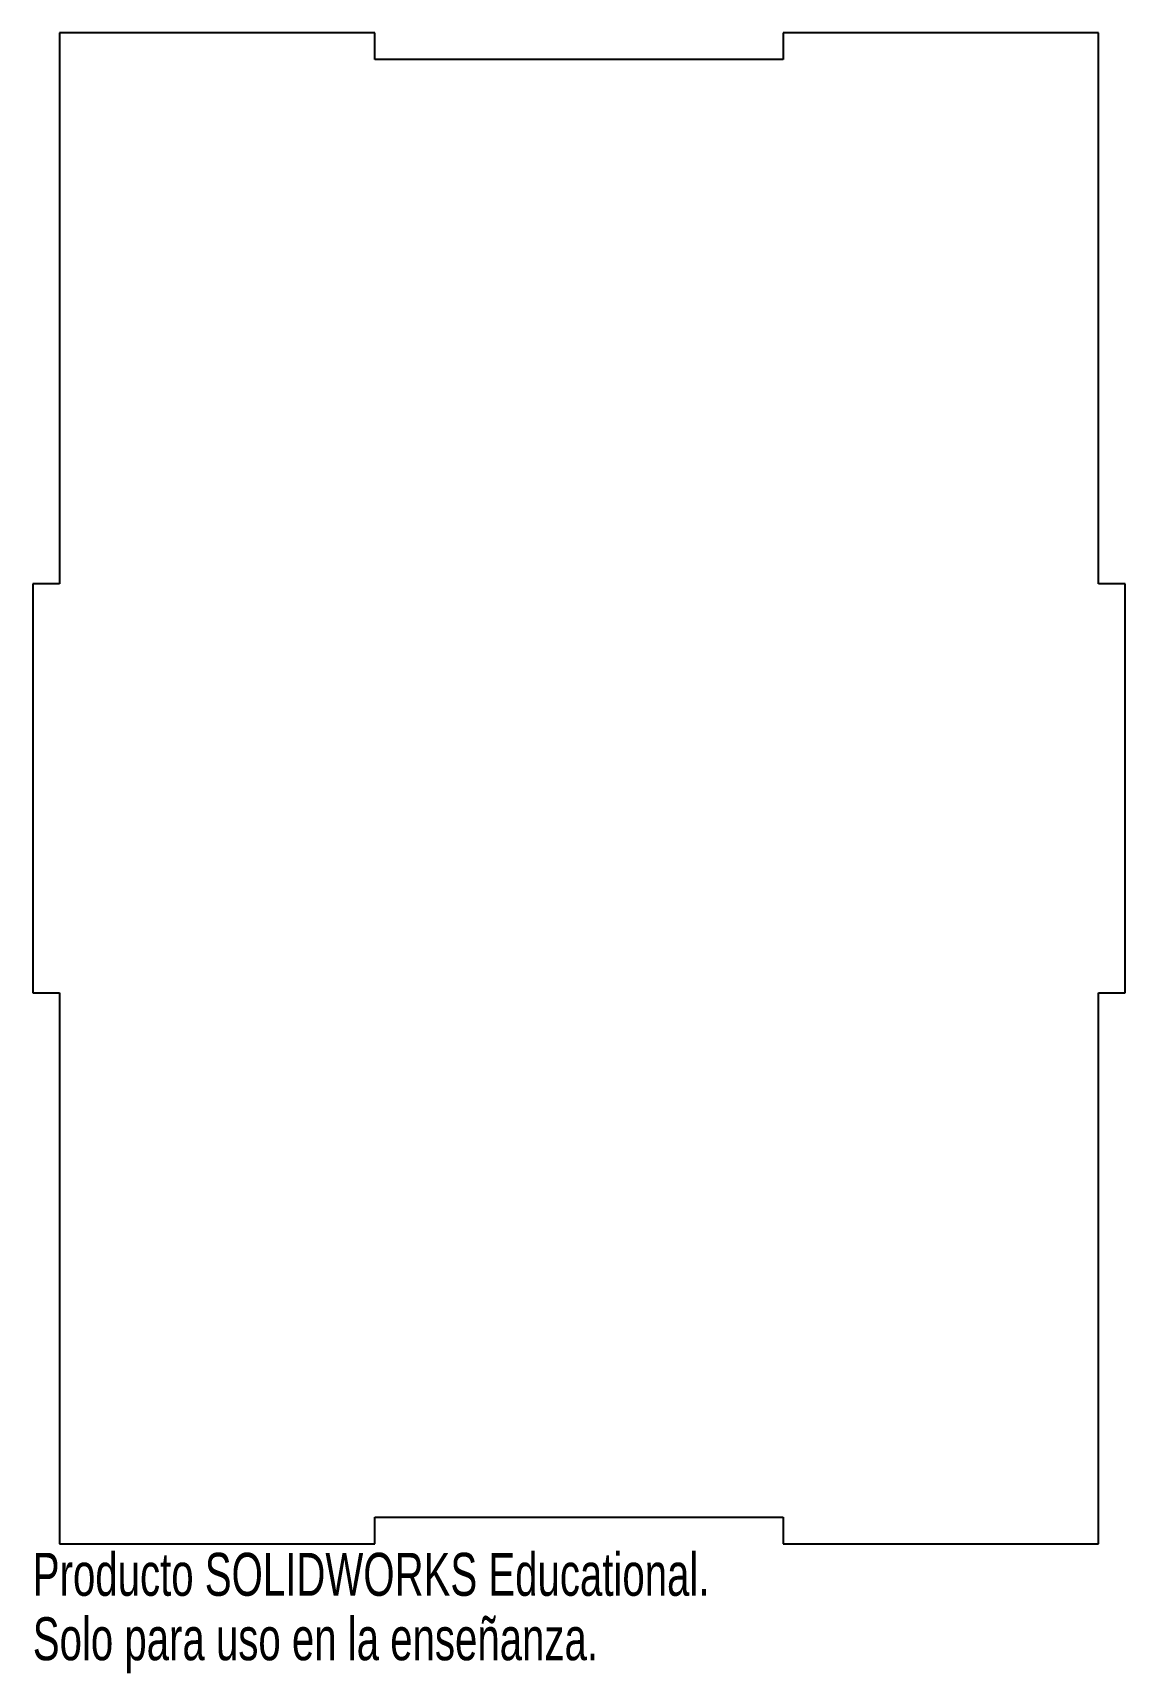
# Model space of a CAD drawing. Header units: millimetres. Extents: x 0 to 123, y -15 to 170.
import ezdxf

# ---------------------------------------------------------------- set-up
doc = ezdxf.new("R2010")
doc.units = ezdxf.units.MM
doc.styles.add('SLDTEXTSTYLE0', font='TXT', dxfattribs={"width": 0.7})

msp = doc.modelspace()

# ---------------------------------------------------------------- linework, layer by layer
at = {"color": 7, "linetype": 'Continuous', "lineweight": 25}
for p, q in [((3, 170), (3, 108)), ((38.5, 170), (3, 170)), ((38.5, 167), (38.5, 170)), ((120, 170), (84.5, 170)), ((84.5, 170), (84.5, 167)), ((120, 108), (120, 170)), ((84.5, 167), (38.5, 167)), ((3, 108), (0, 108)), ((0, 108), (0, 62)), ((123, 108), (120, 108)), ((123, 62), (123, 108)), ((0, 62), (3, 62)), ((3, 62), (3, 0)), ((120, 0), (120, 62)), ((120, 62), (123, 62)), ((38.5, 0), (38.5, 3)), ((38.5, 3), (84.5, 3)), ((84.5, 3), (84.5, 0)), ((3, 0), (38.5, 0)), ((84.5, 0), (120, 0))]:
    msp.add_line(p, q, dxfattribs=at)

# ---------------------------------------------------------------- texts
at = {"color": 7, "linetype": 'Continuous', "char_height": 4.8336, "attachment_point": 1, "style": 'SLDTEXTSTYLE0'}
for s, insert in [('Producto SOLIDWORKS Educational.', (0, -1.02)), ('Solo para uso en la enseñanza.', (0, -8.27))]:
    msp.add_mtext(s, dxfattribs=dict(at, insert=insert))

doc.saveas('drawing.dxf')
